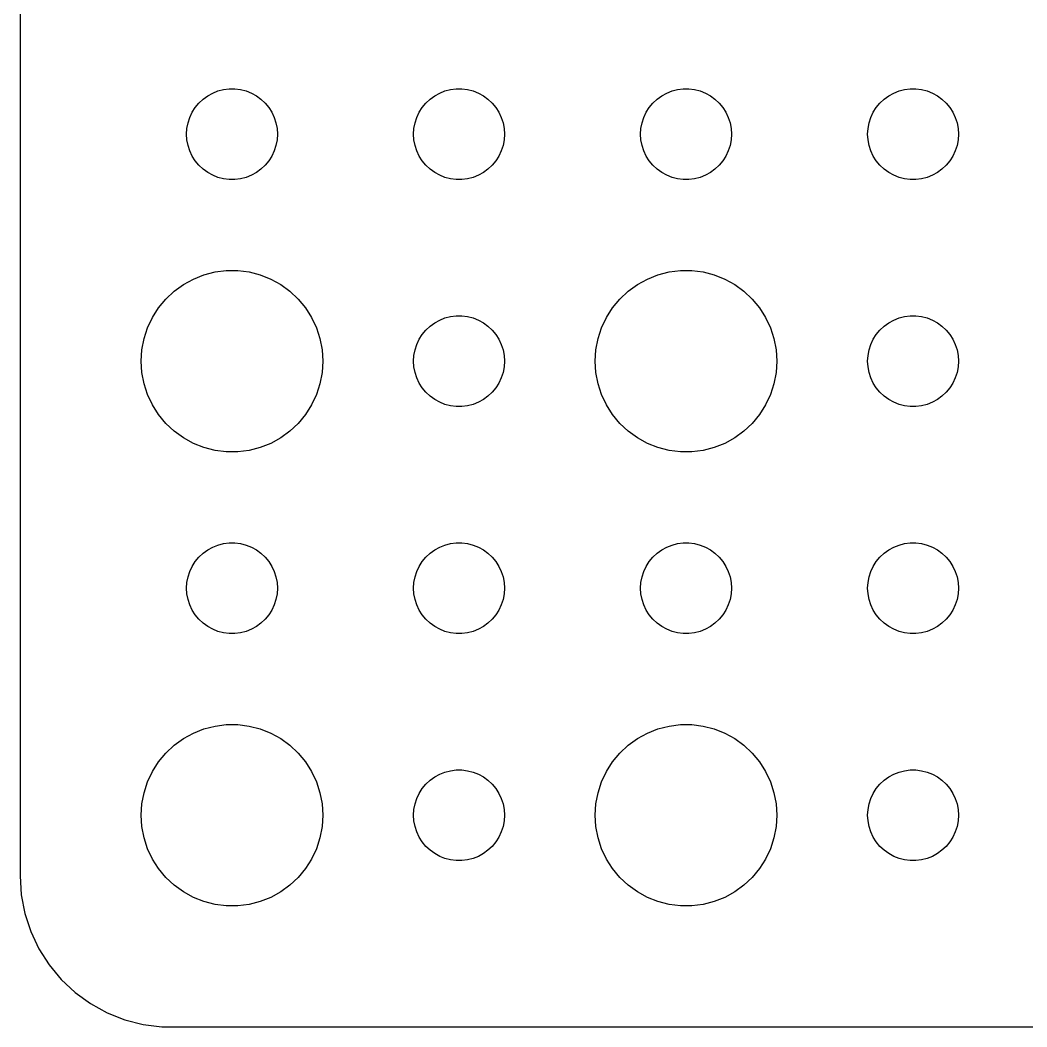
# Model space of a CAD drawing. Header units: metres. Extents: x -37 to 37, y 215 to 541.
# Drawn here: x -37 to -3.74, y 383.01 to 416.27 of the extents above; entities that cross this region are included whole.
import ezdxf

# ---------------------------------------------------------------- set-up
doc = ezdxf.new("R2010")
doc.units = ezdxf.units.M

msp = doc.modelspace()

# ---------------------------------------------------------------- linework, layer by layer
for p, q in [((-37, 452), (-37, 388)), ((-30.9561, 413.656), (-30.8037, 413.766)), ((-30.8037, 413.766), (-30.6387, 413.857)), ((-30.6387, 413.857), (-30.4635, 413.927)), ((-30.4635, 413.927), (-30.2811, 413.973)), ((-30.2811, 413.973), (-30.0942, 413.997)), ((-30.0942, 413.997), (-29.9058, 413.997)), ((-29.9058, 413.997), (-29.7189, 413.973)), ((-29.7189, 413.973), (-29.5365, 413.927)), ((-29.5365, 413.927), (-29.3613, 413.857)), ((-29.3613, 413.857), (-29.1963, 413.766)), ((-29.1963, 413.766), (-29.0439, 413.656)), ((-23.4561, 413.656), (-23.3037, 413.766)), ((-23.3037, 413.766), (-23.1387, 413.857)), ((-23.1387, 413.857), (-22.9635, 413.927)), ((-22.9635, 413.927), (-22.7811, 413.973)), ((-22.7811, 413.973), (-22.5942, 413.997)), ((-22.5942, 413.997), (-22.4058, 413.997)), ((-22.4058, 413.997), (-22.2189, 413.973)), ((-22.2189, 413.973), (-22.0365, 413.927)), ((-22.0365, 413.927), (-21.8613, 413.857)), ((-21.8613, 413.857), (-21.6963, 413.766)), ((-21.6963, 413.766), (-21.5439, 413.656)), ((-15.9561, 413.656), (-15.8037, 413.766)), ((-15.8037, 413.766), (-15.6387, 413.857)), ((-15.6387, 413.857), (-15.4635, 413.927)), ((-15.4635, 413.927), (-15.2811, 413.973)), ((-15.2811, 413.973), (-15.0942, 413.997)), ((-15.0942, 413.997), (-14.9058, 413.997)), ((-14.9058, 413.997), (-14.7189, 413.973)), ((-14.7189, 413.973), (-14.5365, 413.927)), ((-14.5365, 413.927), (-14.3613, 413.857)), ((-14.3613, 413.857), (-14.1963, 413.766)), ((-14.1963, 413.766), (-14.0439, 413.656)), ((-8.45613, 413.656), (-8.30373, 413.766)), ((-8.30373, 413.766), (-8.13866, 413.857)), ((-8.13866, 413.857), (-7.96352, 413.927)), ((-7.96352, 413.927), (-7.78107, 413.973)), ((-7.78107, 413.973), (-7.59418, 413.997)), ((-7.59418, 413.997), (-7.40581, 413.997)), ((-7.40581, 413.997), (-7.21892, 413.973)), ((-7.21892, 413.973), (-7.03647, 413.927)), ((-7.03647, 413.927), (-6.86133, 413.857)), ((-6.86133, 413.857), (-6.69626, 413.766)), ((-6.69626, 413.766), (-6.54385, 413.656)), ((-31.2135, 413.382), (-31.0934, 413.527)), ((-31.0934, 413.527), (-30.9561, 413.656)), ((-29.0439, 413.656), (-28.9065, 413.527)), ((-28.9065, 413.527), (-28.7865, 413.382)), ((-23.7135, 413.382), (-23.5934, 413.527)), ((-23.5934, 413.527), (-23.4561, 413.656)), ((-21.5439, 413.656), (-21.4065, 413.527)), ((-21.4065, 413.527), (-21.2865, 413.382)), ((-16.2135, 413.382), (-16.0934, 413.527)), ((-16.0934, 413.527), (-15.9561, 413.656)), ((-14.0439, 413.656), (-13.9065, 413.527)), ((-13.9065, 413.527), (-13.7865, 413.382)), ((-8.71352, 413.382), (-8.59344, 413.527)), ((-8.59344, 413.527), (-8.45613, 413.656)), ((-6.54385, 413.656), (-6.40654, 413.527)), ((-6.40654, 413.527), (-6.28647, 413.382)), ((-31.3947, 413.052), (-31.3145, 413.223)), ((-31.3145, 413.223), (-31.2135, 413.382)), ((-28.7865, 413.382), (-28.6855, 413.223)), ((-28.6855, 413.223), (-28.6053, 413.052)), ((-23.8947, 413.052), (-23.8145, 413.223)), ((-23.8145, 413.223), (-23.7135, 413.382)), ((-21.2865, 413.382), (-21.1855, 413.223)), ((-21.1855, 413.223), (-21.1053, 413.052)), ((-16.3947, 413.052), (-16.3145, 413.223)), ((-16.3145, 413.223), (-16.2135, 413.382)), ((-13.7865, 413.382), (-13.6855, 413.223)), ((-13.6855, 413.223), (-13.6053, 413.052)), ((-8.89465, 413.052), (-8.81445, 413.223)), ((-8.81445, 413.223), (-8.71352, 413.382)), ((-6.28647, 413.382), (-6.18553, 413.223)), ((-6.18553, 413.223), (-6.10533, 413.052)), ((-31.4882, 412.688), (-31.4529, 412.873)), ((-31.4529, 412.873), (-31.3947, 413.052)), ((-28.6053, 413.052), (-28.5471, 412.873)), ((-28.5471, 412.873), (-28.5118, 412.688)), ((-23.9882, 412.688), (-23.9529, 412.873)), ((-23.9529, 412.873), (-23.8947, 413.052)), ((-21.1053, 413.052), (-21.0471, 412.873)), ((-21.0471, 412.873), (-21.0118, 412.688)), ((-16.4882, 412.688), (-16.4529, 412.873)), ((-16.4529, 412.873), (-16.3947, 413.052)), ((-13.6053, 413.052), (-13.5471, 412.873)), ((-13.5471, 412.873), (-13.5118, 412.688)), ((-8.98816, 412.688), (-8.95287, 412.873)), ((-8.95287, 412.873), (-8.89465, 413.052)), ((-6.10533, 413.052), (-6.04712, 412.873)), ((-6.04712, 412.873), (-6.01183, 412.688)), ((-31.5, 412.5), (-31.4882, 412.688)), ((-31.4882, 412.312), (-31.5, 412.5)), ((-28.5118, 412.688), (-28.5, 412.5)), ((-28.5, 412.5), (-28.5118, 412.312)), ((-24, 412.5), (-23.9882, 412.688)), ((-23.9882, 412.312), (-24, 412.5)), ((-21.0118, 412.688), (-21, 412.5)), ((-21, 412.5), (-21.0118, 412.312)), ((-16.5, 412.5), (-16.4882, 412.688)), ((-16.4882, 412.312), (-16.5, 412.5)), ((-13.5118, 412.688), (-13.5, 412.5)), ((-13.5, 412.5), (-13.5118, 412.312)), ((-9, 412.5), (-8.98816, 412.688)), ((-8.98816, 412.312), (-9, 412.5)), ((-6.01183, 412.688), (-6, 412.5)), ((-6, 412.5), (-6.01183, 412.312)), ((-31.4529, 412.127), (-31.4882, 412.312)), ((-31.3947, 411.948), (-31.4529, 412.127)), ((-28.5471, 412.127), (-28.6053, 411.948)), ((-28.5118, 412.312), (-28.5471, 412.127)), ((-23.9529, 412.127), (-23.9882, 412.312)), ((-23.8947, 411.948), (-23.9529, 412.127)), ((-21.0471, 412.127), (-21.1053, 411.948)), ((-21.0118, 412.312), (-21.0471, 412.127)), ((-16.4529, 412.127), (-16.4882, 412.312)), ((-16.3947, 411.948), (-16.4529, 412.127)), ((-13.5471, 412.127), (-13.6053, 411.948)), ((-13.5118, 412.312), (-13.5471, 412.127)), ((-8.95287, 412.127), (-8.98816, 412.312)), ((-8.89465, 411.948), (-8.95287, 412.127)), ((-6.04712, 412.127), (-6.10533, 411.948)), ((-6.01183, 412.312), (-6.04712, 412.127)), ((-31.3145, 411.777), (-31.3947, 411.948)), ((-31.2135, 411.618), (-31.3145, 411.777)), ((-28.6855, 411.777), (-28.7865, 411.618)), ((-28.6053, 411.948), (-28.6855, 411.777)), ((-23.8145, 411.777), (-23.8947, 411.948)), ((-23.7135, 411.618), (-23.8145, 411.777)), ((-21.1855, 411.777), (-21.2865, 411.618)), ((-21.1053, 411.948), (-21.1855, 411.777)), ((-16.3145, 411.777), (-16.3947, 411.948)), ((-16.2135, 411.618), (-16.3145, 411.777)), ((-13.6855, 411.777), (-13.7865, 411.618)), ((-13.6053, 411.948), (-13.6855, 411.777)), ((-8.81445, 411.777), (-8.89465, 411.948)), ((-8.71352, 411.618), (-8.81445, 411.777)), ((-6.18553, 411.777), (-6.28647, 411.618)), ((-6.10533, 411.948), (-6.18553, 411.777)), ((-31.0934, 411.473), (-31.2135, 411.618)), ((-30.9561, 411.344), (-31.0934, 411.473)), ((-28.9065, 411.473), (-29.0439, 411.344)), ((-28.7865, 411.618), (-28.9065, 411.473)), ((-23.5934, 411.473), (-23.7135, 411.618)), ((-23.4561, 411.344), (-23.5934, 411.473)), ((-21.4065, 411.473), (-21.5439, 411.344)), ((-21.2865, 411.618), (-21.4065, 411.473)), ((-16.0934, 411.473), (-16.2135, 411.618)), ((-15.9561, 411.344), (-16.0934, 411.473)), ((-13.9065, 411.473), (-14.0439, 411.344)), ((-13.7865, 411.618), (-13.9065, 411.473)), ((-8.59344, 411.473), (-8.71352, 411.618)), ((-8.45613, 411.344), (-8.59344, 411.473)), ((-6.40654, 411.473), (-6.54385, 411.344)), ((-6.28647, 411.618), (-6.40654, 411.473)), ((-30.8037, 411.234), (-30.9561, 411.344)), ((-30.6387, 411.143), (-30.8037, 411.234)), ((-30.4635, 411.073), (-30.6387, 411.143)), ((-29.3613, 411.143), (-29.5365, 411.073)), ((-29.1963, 411.234), (-29.3613, 411.143)), ((-29.0439, 411.344), (-29.1963, 411.234)), ((-23.3037, 411.234), (-23.4561, 411.344)), ((-23.1387, 411.143), (-23.3037, 411.234)), ((-22.9635, 411.073), (-23.1387, 411.143)), ((-21.8613, 411.143), (-22.0365, 411.073)), ((-21.6963, 411.234), (-21.8613, 411.143)), ((-21.5439, 411.344), (-21.6963, 411.234)), ((-15.8037, 411.234), (-15.9561, 411.344)), ((-15.6387, 411.143), (-15.8037, 411.234)), ((-15.4635, 411.073), (-15.6387, 411.143)), ((-14.3613, 411.143), (-14.5365, 411.073)), ((-14.1963, 411.234), (-14.3613, 411.143)), ((-14.0439, 411.344), (-14.1963, 411.234)), ((-8.30373, 411.234), (-8.45613, 411.344)), ((-8.13866, 411.143), (-8.30373, 411.234)), ((-7.96352, 411.073), (-8.13866, 411.143)), ((-6.86133, 411.143), (-7.03647, 411.073)), ((-6.69626, 411.234), (-6.86133, 411.143)), ((-6.54385, 411.344), (-6.69626, 411.234)), ((-30.2811, 411.027), (-30.4635, 411.073)), ((-30.0942, 411.003), (-30.2811, 411.027)), ((-29.9058, 411.003), (-30.0942, 411.003)), ((-29.7189, 411.027), (-29.9058, 411.003)), ((-29.5365, 411.073), (-29.7189, 411.027)), ((-22.7811, 411.027), (-22.9635, 411.073)), ((-22.5942, 411.003), (-22.7811, 411.027)), ((-22.4058, 411.003), (-22.5942, 411.003)), ((-22.2189, 411.027), (-22.4058, 411.003)), ((-22.0365, 411.073), (-22.2189, 411.027)), ((-15.2811, 411.027), (-15.4635, 411.073)), ((-15.0942, 411.003), (-15.2811, 411.027)), ((-14.9058, 411.003), (-15.0942, 411.003)), ((-14.7189, 411.027), (-14.9058, 411.003)), ((-14.5365, 411.073), (-14.7189, 411.027)), ((-7.78107, 411.027), (-7.96352, 411.073)), ((-7.59418, 411.003), (-7.78107, 411.027)), ((-7.40581, 411.003), (-7.59418, 411.003)), ((-7.21892, 411.027), (-7.40581, 411.003)), ((-7.03647, 411.073), (-7.21892, 411.027)), ((-31.2773, 407.714), (-30.927, 407.853)), ((-30.927, 407.853), (-30.5621, 407.947)), ((-30.5621, 407.947), (-30.1884, 407.994)), ((-30.1884, 407.994), (-29.8116, 407.994)), ((-29.8116, 407.994), (-29.4379, 407.947)), ((-29.4379, 407.947), (-29.0729, 407.853)), ((-29.0729, 407.853), (-28.7227, 407.714)), ((-16.2773, 407.714), (-15.927, 407.853)), ((-15.927, 407.853), (-15.5621, 407.947)), ((-15.5621, 407.947), (-15.1884, 407.994)), ((-15.1884, 407.994), (-14.8116, 407.994)), ((-14.8116, 407.994), (-14.4379, 407.947)), ((-14.4379, 407.947), (-14.0729, 407.853)), ((-14.0729, 407.853), (-13.7227, 407.714)), ((-31.9123, 407.312), (-31.6075, 407.533)), ((-31.6075, 407.533), (-31.2773, 407.714)), ((-28.7227, 407.714), (-28.3925, 407.533)), ((-28.3925, 407.533), (-28.0877, 407.312)), ((-16.9123, 407.312), (-16.6075, 407.533)), ((-16.6075, 407.533), (-16.2773, 407.714)), ((-13.7227, 407.714), (-13.3925, 407.533)), ((-13.3925, 407.533), (-13.0877, 407.312)), ((-32.1869, 407.054), (-31.9123, 407.312)), ((-28.0877, 407.312), (-27.8131, 407.054)), ((-17.1869, 407.054), (-16.9123, 407.312)), ((-13.0877, 407.312), (-12.8131, 407.054)), ((-32.427, 406.763), (-32.1869, 407.054)), ((-27.8131, 407.054), (-27.5729, 406.763)), ((-17.427, 406.763), (-17.1869, 407.054)), ((-12.8131, 407.054), (-12.5729, 406.763)), ((-32.7893, 406.104), (-32.6289, 406.445)), ((-32.6289, 406.445), (-32.427, 406.763)), ((-27.5729, 406.763), (-27.3711, 406.445)), ((-27.3711, 406.445), (-27.2107, 406.104)), ((-22.9635, 406.427), (-22.7811, 406.473)), ((-22.7811, 406.473), (-22.5942, 406.497)), ((-22.5942, 406.497), (-22.4058, 406.497)), ((-22.4058, 406.497), (-22.2189, 406.473)), ((-22.2189, 406.473), (-22.0365, 406.427)), ((-17.7893, 406.104), (-17.6289, 406.445)), ((-17.6289, 406.445), (-17.427, 406.763)), ((-12.5729, 406.763), (-12.3711, 406.445)), ((-12.3711, 406.445), (-12.2107, 406.104)), ((-7.96352, 406.427), (-7.78107, 406.473)), ((-7.78107, 406.473), (-7.59418, 406.497)), ((-7.59418, 406.497), (-7.40581, 406.497)), ((-7.40581, 406.497), (-7.21892, 406.473)), ((-7.21892, 406.473), (-7.03647, 406.427)), ((-23.5934, 406.027), (-23.4561, 406.156)), ((-23.4561, 406.156), (-23.3037, 406.266)), ((-23.3037, 406.266), (-23.1387, 406.357)), ((-23.1387, 406.357), (-22.9635, 406.427)), ((-22.0365, 406.427), (-21.8613, 406.357)), ((-21.8613, 406.357), (-21.6963, 406.266)), ((-21.6963, 406.266), (-21.5439, 406.156)), ((-21.5439, 406.156), (-21.4065, 406.027)), ((-8.59344, 406.027), (-8.45613, 406.156)), ((-8.45613, 406.156), (-8.30373, 406.266)), ((-8.30373, 406.266), (-8.13866, 406.357)), ((-8.13866, 406.357), (-7.96352, 406.427)), ((-7.03647, 406.427), (-6.86133, 406.357)), ((-6.86133, 406.357), (-6.69626, 406.266)), ((-6.69626, 406.266), (-6.54385, 406.156)), ((-6.54385, 406.156), (-6.40654, 406.027)), ((-32.9057, 405.746), (-32.7893, 406.104)), ((-27.2107, 406.104), (-27.0942, 405.746)), ((-23.8145, 405.723), (-23.7135, 405.882)), ((-23.7135, 405.882), (-23.5934, 406.027)), ((-21.4065, 406.027), (-21.2865, 405.882)), ((-21.2865, 405.882), (-21.1855, 405.723)), ((-17.9057, 405.746), (-17.7893, 406.104)), ((-12.2107, 406.104), (-12.0942, 405.746)), ((-8.81445, 405.723), (-8.71352, 405.882)), ((-8.71352, 405.882), (-8.59344, 406.027)), ((-6.40654, 406.027), (-6.28647, 405.882)), ((-6.28647, 405.882), (-6.18553, 405.723)), ((-32.9763, 405.376), (-32.9057, 405.746)), ((-27.0942, 405.746), (-27.0237, 405.376)), ((-23.9529, 405.373), (-23.8947, 405.552)), ((-23.8947, 405.552), (-23.8145, 405.723)), ((-21.1855, 405.723), (-21.1053, 405.552)), ((-21.1053, 405.552), (-21.0471, 405.373)), ((-17.9763, 405.376), (-17.9057, 405.746)), ((-12.0942, 405.746), (-12.0237, 405.376)), ((-8.95287, 405.373), (-8.89465, 405.552)), ((-8.89465, 405.552), (-8.81445, 405.723)), ((-6.18553, 405.723), (-6.10533, 405.552)), ((-6.10533, 405.552), (-6.04712, 405.373)), ((-33, 405), (-32.9763, 405.376)), ((-27.0237, 405.376), (-27, 405)), ((-24, 405), (-23.9882, 405.188)), ((-23.9882, 405.188), (-23.9529, 405.373)), ((-21.0471, 405.373), (-21.0118, 405.188)), ((-21.0118, 405.188), (-21, 405)), ((-18, 405), (-17.9763, 405.376)), ((-12.0237, 405.376), (-12, 405)), ((-9, 405), (-8.98816, 405.188)), ((-8.98816, 405.188), (-8.95287, 405.373)), ((-6.04712, 405.373), (-6.01183, 405.188)), ((-6.01183, 405.188), (-6, 405)), ((-32.9763, 404.624), (-33, 405)), ((-27, 405), (-27.0237, 404.624)), ((-23.9882, 404.812), (-24, 405)), ((-23.9529, 404.627), (-23.9882, 404.812)), ((-21.0118, 404.812), (-21.0471, 404.627)), ((-21, 405), (-21.0118, 404.812)), ((-17.9763, 404.624), (-18, 405)), ((-12, 405), (-12.0237, 404.624)), ((-8.98816, 404.812), (-9, 405)), ((-8.95287, 404.627), (-8.98816, 404.812)), ((-6.01183, 404.812), (-6.04712, 404.627)), ((-6, 405), (-6.01183, 404.812)), ((-32.9057, 404.254), (-32.9763, 404.624)), ((-27.0237, 404.624), (-27.0942, 404.254)), ((-23.8947, 404.448), (-23.9529, 404.627)), ((-23.8145, 404.277), (-23.8947, 404.448)), ((-21.1053, 404.448), (-21.1855, 404.277)), ((-21.0471, 404.627), (-21.1053, 404.448)), ((-17.9057, 404.254), (-17.9763, 404.624)), ((-12.0237, 404.624), (-12.0942, 404.254)), ((-8.89465, 404.448), (-8.95287, 404.627)), ((-8.81445, 404.277), (-8.89465, 404.448)), ((-6.10533, 404.448), (-6.18553, 404.277)), ((-6.04712, 404.627), (-6.10533, 404.448)), ((-32.7893, 403.896), (-32.9057, 404.254)), ((-27.0942, 404.254), (-27.2107, 403.896)), ((-23.7135, 404.118), (-23.8145, 404.277)), ((-23.5934, 403.973), (-23.7135, 404.118)), ((-21.2865, 404.118), (-21.4065, 403.973)), ((-21.1855, 404.277), (-21.2865, 404.118)), ((-17.7893, 403.896), (-17.9057, 404.254)), ((-12.0942, 404.254), (-12.2107, 403.896)), ((-8.71352, 404.118), (-8.81445, 404.277)), ((-8.59344, 403.973), (-8.71352, 404.118)), ((-6.28647, 404.118), (-6.40654, 403.973)), ((-6.18553, 404.277), (-6.28647, 404.118)), ((-32.6289, 403.555), (-32.7893, 403.896)), ((-27.2107, 403.896), (-27.3711, 403.555)), ((-23.4561, 403.844), (-23.5934, 403.973)), ((-23.3037, 403.734), (-23.4561, 403.844)), ((-21.5439, 403.844), (-21.6963, 403.734)), ((-21.4065, 403.973), (-21.5439, 403.844)), ((-17.6289, 403.555), (-17.7893, 403.896)), ((-12.2107, 403.896), (-12.3711, 403.555)), ((-8.45613, 403.844), (-8.59344, 403.973)), ((-8.30373, 403.734), (-8.45613, 403.844)), ((-6.54385, 403.844), (-6.69626, 403.734)), ((-6.40654, 403.973), (-6.54385, 403.844)), ((-32.427, 403.237), (-32.6289, 403.555)), ((-27.3711, 403.555), (-27.5729, 403.237)), ((-23.1387, 403.643), (-23.3037, 403.734)), ((-22.9635, 403.573), (-23.1387, 403.643)), ((-22.7811, 403.527), (-22.9635, 403.573)), ((-22.5942, 403.503), (-22.7811, 403.527)), ((-22.4058, 403.503), (-22.5942, 403.503)), ((-22.2189, 403.527), (-22.4058, 403.503)), ((-22.0365, 403.573), (-22.2189, 403.527)), ((-21.8613, 403.643), (-22.0365, 403.573)), ((-21.6963, 403.734), (-21.8613, 403.643)), ((-17.427, 403.237), (-17.6289, 403.555)), ((-12.3711, 403.555), (-12.5729, 403.237)), ((-8.13866, 403.643), (-8.30373, 403.734)), ((-7.96352, 403.573), (-8.13866, 403.643)), ((-7.78107, 403.527), (-7.96352, 403.573)), ((-7.59418, 403.503), (-7.78107, 403.527)), ((-7.40581, 403.503), (-7.59418, 403.503)), ((-7.21892, 403.527), (-7.40581, 403.503)), ((-7.03647, 403.573), (-7.21892, 403.527)), ((-6.86133, 403.643), (-7.03647, 403.573)), ((-6.69626, 403.734), (-6.86133, 403.643)), ((-32.1869, 402.946), (-32.427, 403.237)), ((-27.5729, 403.237), (-27.8131, 402.946)), ((-17.1869, 402.946), (-17.427, 403.237)), ((-12.5729, 403.237), (-12.8131, 402.946)), ((-31.9123, 402.688), (-32.1869, 402.946)), ((-27.8131, 402.946), (-28.0877, 402.688)), ((-16.9123, 402.688), (-17.1869, 402.946)), ((-12.8131, 402.946), (-13.0877, 402.688)), ((-31.6075, 402.467), (-31.9123, 402.688)), ((-31.2773, 402.286), (-31.6075, 402.467)), ((-28.3925, 402.467), (-28.7227, 402.286)), ((-28.0877, 402.688), (-28.3925, 402.467)), ((-16.6075, 402.467), (-16.9123, 402.688)), ((-16.2773, 402.286), (-16.6075, 402.467)), ((-13.3925, 402.467), (-13.7227, 402.286)), ((-13.0877, 402.688), (-13.3925, 402.467)), ((-30.927, 402.147), (-31.2773, 402.286)), ((-30.5621, 402.053), (-30.927, 402.147)), ((-29.0729, 402.147), (-29.4379, 402.053)), ((-28.7227, 402.286), (-29.0729, 402.147)), ((-15.927, 402.147), (-16.2773, 402.286)), ((-15.5621, 402.053), (-15.927, 402.147)), ((-14.0729, 402.147), (-14.4379, 402.053)), ((-13.7227, 402.286), (-14.0729, 402.147)), ((-30.1884, 402.006), (-30.5621, 402.053)), ((-29.8116, 402.006), (-30.1884, 402.006)), ((-29.4379, 402.053), (-29.8116, 402.006)), ((-15.1884, 402.006), (-15.5621, 402.053)), ((-14.8116, 402.006), (-15.1884, 402.006)), ((-14.4379, 402.053), (-14.8116, 402.006)), ((-30.8037, 398.766), (-30.6387, 398.857)), ((-30.6387, 398.857), (-30.4635, 398.927)), ((-30.4635, 398.927), (-30.2811, 398.973)), ((-30.2811, 398.973), (-30.0942, 398.997)), ((-30.0942, 398.997), (-29.9058, 398.997)), ((-29.9058, 398.997), (-29.7189, 398.973)), ((-29.7189, 398.973), (-29.5365, 398.927)), ((-29.5365, 398.927), (-29.3613, 398.857)), ((-29.3613, 398.857), (-29.1963, 398.766)), ((-23.3037, 398.766), (-23.1387, 398.857)), ((-23.1387, 398.857), (-22.9635, 398.927)), ((-22.9635, 398.927), (-22.7811, 398.973)), ((-22.7811, 398.973), (-22.5942, 398.997)), ((-22.5942, 398.997), (-22.4058, 398.997)), ((-22.4058, 398.997), (-22.2189, 398.973)), ((-22.2189, 398.973), (-22.0365, 398.927)), ((-22.0365, 398.927), (-21.8613, 398.857)), ((-21.8613, 398.857), (-21.6963, 398.766)), ((-15.8037, 398.766), (-15.6387, 398.857)), ((-15.6387, 398.857), (-15.4635, 398.927)), ((-15.4635, 398.927), (-15.2811, 398.973)), ((-15.2811, 398.973), (-15.0942, 398.997)), ((-15.0942, 398.997), (-14.9058, 398.997)), ((-14.9058, 398.997), (-14.7189, 398.973)), ((-14.7189, 398.973), (-14.5365, 398.927)), ((-14.5365, 398.927), (-14.3613, 398.857)), ((-14.3613, 398.857), (-14.1963, 398.766)), ((-8.30373, 398.766), (-8.13866, 398.857)), ((-8.13866, 398.857), (-7.96352, 398.927)), ((-7.96352, 398.927), (-7.78107, 398.973)), ((-7.78107, 398.973), (-7.59418, 398.997)), ((-7.59418, 398.997), (-7.40581, 398.997)), ((-7.40581, 398.997), (-7.21892, 398.973)), ((-7.21892, 398.973), (-7.03647, 398.927)), ((-7.03647, 398.927), (-6.86133, 398.857)), ((-6.86133, 398.857), (-6.69626, 398.766)), ((-31.2135, 398.382), (-31.0934, 398.527)), ((-31.0934, 398.527), (-30.9561, 398.656)), ((-30.9561, 398.656), (-30.8037, 398.766)), ((-29.1963, 398.766), (-29.0439, 398.656)), ((-29.0439, 398.656), (-28.9065, 398.527)), ((-28.9065, 398.527), (-28.7865, 398.382)), ((-23.7135, 398.382), (-23.5934, 398.527)), ((-23.5934, 398.527), (-23.4561, 398.656)), ((-23.4561, 398.656), (-23.3037, 398.766)), ((-21.6963, 398.766), (-21.5439, 398.656)), ((-21.5439, 398.656), (-21.4065, 398.527)), ((-21.4065, 398.527), (-21.2865, 398.382)), ((-16.2135, 398.382), (-16.0934, 398.527)), ((-16.0934, 398.527), (-15.9561, 398.656)), ((-15.9561, 398.656), (-15.8037, 398.766)), ((-14.1963, 398.766), (-14.0439, 398.656)), ((-14.0439, 398.656), (-13.9065, 398.527)), ((-13.9065, 398.527), (-13.7865, 398.382)), ((-8.71352, 398.382), (-8.59344, 398.527)), ((-8.59344, 398.527), (-8.45613, 398.656)), ((-8.45613, 398.656), (-8.30373, 398.766)), ((-6.69626, 398.766), (-6.54385, 398.656)), ((-6.54385, 398.656), (-6.40654, 398.527)), ((-6.40654, 398.527), (-6.28647, 398.382)), ((-31.3947, 398.052), (-31.3145, 398.223)), ((-31.3145, 398.223), (-31.2135, 398.382)), ((-28.7865, 398.382), (-28.6855, 398.223)), ((-28.6855, 398.223), (-28.6053, 398.052)), ((-23.8947, 398.052), (-23.8145, 398.223)), ((-23.8145, 398.223), (-23.7135, 398.382)), ((-21.2865, 398.382), (-21.1855, 398.223)), ((-21.1855, 398.223), (-21.1053, 398.052)), ((-16.3947, 398.052), (-16.3145, 398.223)), ((-16.3145, 398.223), (-16.2135, 398.382)), ((-13.7865, 398.382), (-13.6855, 398.223)), ((-13.6855, 398.223), (-13.6053, 398.052)), ((-8.89465, 398.052), (-8.81445, 398.223)), ((-8.81445, 398.223), (-8.71352, 398.382)), ((-6.28647, 398.382), (-6.18553, 398.223)), ((-6.18553, 398.223), (-6.10533, 398.052)), ((-31.4882, 397.688), (-31.4529, 397.873)), ((-31.4529, 397.873), (-31.3947, 398.052)), ((-28.6053, 398.052), (-28.5471, 397.873)), ((-28.5471, 397.873), (-28.5118, 397.688)), ((-23.9882, 397.688), (-23.9529, 397.873)), ((-23.9529, 397.873), (-23.8947, 398.052)), ((-21.1053, 398.052), (-21.0471, 397.873)), ((-21.0471, 397.873), (-21.0118, 397.688)), ((-16.4882, 397.688), (-16.4529, 397.873)), ((-16.4529, 397.873), (-16.3947, 398.052)), ((-13.6053, 398.052), (-13.5471, 397.873)), ((-13.5471, 397.873), (-13.5118, 397.688)), ((-8.98816, 397.688), (-8.95287, 397.873)), ((-8.95287, 397.873), (-8.89465, 398.052)), ((-6.10533, 398.052), (-6.04712, 397.873)), ((-6.04712, 397.873), (-6.01183, 397.688)), ((-31.5, 397.5), (-31.4882, 397.688)), ((-31.4882, 397.312), (-31.5, 397.5)), ((-28.5118, 397.688), (-28.5, 397.5)), ((-28.5, 397.5), (-28.5118, 397.312)), ((-24, 397.5), (-23.9882, 397.688)), ((-23.9882, 397.312), (-24, 397.5)), ((-21.0118, 397.688), (-21, 397.5)), ((-21, 397.5), (-21.0118, 397.312)), ((-16.5, 397.5), (-16.4882, 397.688)), ((-16.4882, 397.312), (-16.5, 397.5)), ((-13.5118, 397.688), (-13.5, 397.5)), ((-13.5, 397.5), (-13.5118, 397.312)), ((-9, 397.5), (-8.98816, 397.688)), ((-8.98816, 397.312), (-9, 397.5)), ((-6.01183, 397.688), (-6, 397.5)), ((-6, 397.5), (-6.01183, 397.312)), ((-31.4529, 397.127), (-31.4882, 397.312)), ((-31.3947, 396.948), (-31.4529, 397.127)), ((-28.5471, 397.127), (-28.6053, 396.948)), ((-28.5118, 397.312), (-28.5471, 397.127)), ((-23.9529, 397.127), (-23.9882, 397.312)), ((-23.8947, 396.948), (-23.9529, 397.127)), ((-21.0471, 397.127), (-21.1053, 396.948)), ((-21.0118, 397.312), (-21.0471, 397.127)), ((-16.4529, 397.127), (-16.4882, 397.312)), ((-16.3947, 396.948), (-16.4529, 397.127)), ((-13.5471, 397.127), (-13.6053, 396.948)), ((-13.5118, 397.312), (-13.5471, 397.127)), ((-8.95287, 397.127), (-8.98816, 397.312)), ((-8.89465, 396.948), (-8.95287, 397.127)), ((-6.04712, 397.127), (-6.10533, 396.948)), ((-6.01183, 397.312), (-6.04712, 397.127)), ((-31.3145, 396.777), (-31.3947, 396.948)), ((-28.6053, 396.948), (-28.6855, 396.777)), ((-23.8145, 396.777), (-23.8947, 396.948)), ((-21.1053, 396.948), (-21.1855, 396.777)), ((-16.3145, 396.777), (-16.3947, 396.948)), ((-13.6053, 396.948), (-13.6855, 396.777)), ((-8.81445, 396.777), (-8.89465, 396.948)), ((-6.10533, 396.948), (-6.18553, 396.777)), ((-31.2135, 396.618), (-31.3145, 396.777)), ((-31.0934, 396.473), (-31.2135, 396.618)), ((-30.9561, 396.344), (-31.0934, 396.473)), ((-28.9065, 396.473), (-29.0439, 396.344)), ((-28.7865, 396.618), (-28.9065, 396.473)), ((-28.6855, 396.777), (-28.7865, 396.618)), ((-23.7135, 396.618), (-23.8145, 396.777)), ((-23.5934, 396.473), (-23.7135, 396.618)), ((-23.4561, 396.344), (-23.5934, 396.473)), ((-21.4065, 396.473), (-21.5439, 396.344)), ((-21.2865, 396.618), (-21.4065, 396.473)), ((-21.1855, 396.777), (-21.2865, 396.618)), ((-16.2135, 396.618), (-16.3145, 396.777)), ((-16.0934, 396.473), (-16.2135, 396.618)), ((-15.9561, 396.344), (-16.0934, 396.473)), ((-13.9065, 396.473), (-14.0439, 396.344)), ((-13.7865, 396.618), (-13.9065, 396.473)), ((-13.6855, 396.777), (-13.7865, 396.618)), ((-8.71352, 396.618), (-8.81445, 396.777)), ((-8.59344, 396.473), (-8.71352, 396.618)), ((-8.45613, 396.344), (-8.59344, 396.473)), ((-6.40654, 396.473), (-6.54385, 396.344)), ((-6.28647, 396.618), (-6.40654, 396.473)), ((-6.18553, 396.777), (-6.28647, 396.618)), ((-30.8037, 396.234), (-30.9561, 396.344)), ((-30.6387, 396.143), (-30.8037, 396.234)), ((-30.4635, 396.073), (-30.6387, 396.143)), ((-29.3613, 396.143), (-29.5365, 396.073)), ((-29.1963, 396.234), (-29.3613, 396.143)), ((-29.0439, 396.344), (-29.1963, 396.234)), ((-23.3037, 396.234), (-23.4561, 396.344)), ((-23.1387, 396.143), (-23.3037, 396.234)), ((-22.9635, 396.073), (-23.1387, 396.143)), ((-21.8613, 396.143), (-22.0365, 396.073)), ((-21.6963, 396.234), (-21.8613, 396.143)), ((-21.5439, 396.344), (-21.6963, 396.234)), ((-15.8037, 396.234), (-15.9561, 396.344)), ((-15.6387, 396.143), (-15.8037, 396.234)), ((-15.4635, 396.073), (-15.6387, 396.143)), ((-14.3613, 396.143), (-14.5365, 396.073)), ((-14.1963, 396.234), (-14.3613, 396.143)), ((-14.0439, 396.344), (-14.1963, 396.234)), ((-8.30373, 396.234), (-8.45613, 396.344)), ((-8.13866, 396.143), (-8.30373, 396.234)), ((-7.96352, 396.073), (-8.13866, 396.143)), ((-6.86133, 396.143), (-7.03647, 396.073)), ((-6.69626, 396.234), (-6.86133, 396.143)), ((-6.54385, 396.344), (-6.69626, 396.234)), ((-30.2811, 396.027), (-30.4635, 396.073)), ((-30.0942, 396.003), (-30.2811, 396.027)), ((-29.9058, 396.003), (-30.0942, 396.003)), ((-29.7189, 396.027), (-29.9058, 396.003)), ((-29.5365, 396.073), (-29.7189, 396.027)), ((-22.7811, 396.027), (-22.9635, 396.073)), ((-22.5942, 396.003), (-22.7811, 396.027)), ((-22.4058, 396.003), (-22.5942, 396.003)), ((-22.2189, 396.027), (-22.4058, 396.003)), ((-22.0365, 396.073), (-22.2189, 396.027)), ((-15.2811, 396.027), (-15.4635, 396.073)), ((-15.0942, 396.003), (-15.2811, 396.027)), ((-14.9058, 396.003), (-15.0942, 396.003)), ((-14.7189, 396.027), (-14.9058, 396.003)), ((-14.5365, 396.073), (-14.7189, 396.027)), ((-7.78107, 396.027), (-7.96352, 396.073)), ((-7.59418, 396.003), (-7.78107, 396.027)), ((-7.40581, 396.003), (-7.59418, 396.003)), ((-7.21892, 396.027), (-7.40581, 396.003)), ((-7.03647, 396.073), (-7.21892, 396.027)), ((-31.2773, 392.714), (-30.927, 392.853)), ((-30.927, 392.853), (-30.5621, 392.947)), ((-30.5621, 392.947), (-30.1884, 392.994)), ((-30.1884, 392.994), (-29.8116, 392.994)), ((-29.8116, 392.994), (-29.4379, 392.947)), ((-29.4379, 392.947), (-29.0729, 392.853)), ((-29.0729, 392.853), (-28.7227, 392.714)), ((-16.2773, 392.714), (-15.927, 392.853)), ((-15.927, 392.853), (-15.5621, 392.947)), ((-15.5621, 392.947), (-15.1884, 392.994)), ((-15.1884, 392.994), (-14.8116, 392.994)), ((-14.8116, 392.994), (-14.4379, 392.947)), ((-14.4379, 392.947), (-14.0729, 392.853)), ((-14.0729, 392.853), (-13.7227, 392.714)), ((-31.9123, 392.312), (-31.6075, 392.533)), ((-31.6075, 392.533), (-31.2773, 392.714)), ((-28.7227, 392.714), (-28.3925, 392.533)), ((-28.3925, 392.533), (-28.0877, 392.312)), ((-16.9123, 392.312), (-16.6075, 392.533)), ((-16.6075, 392.533), (-16.2773, 392.714)), ((-13.7227, 392.714), (-13.3925, 392.533)), ((-13.3925, 392.533), (-13.0877, 392.312)), ((-32.1869, 392.054), (-31.9123, 392.312)), ((-28.0877, 392.312), (-27.8131, 392.054)), ((-17.1869, 392.054), (-16.9123, 392.312)), ((-13.0877, 392.312), (-12.8131, 392.054)), ((-32.427, 391.763), (-32.1869, 392.054)), ((-27.8131, 392.054), (-27.5729, 391.763)), ((-17.427, 391.763), (-17.1869, 392.054)), ((-12.8131, 392.054), (-12.5729, 391.763)), ((-32.6289, 391.445), (-32.427, 391.763)), ((-27.5729, 391.763), (-27.3711, 391.445)), ((-22.9635, 391.427), (-22.7811, 391.473)), ((-22.7811, 391.473), (-22.5942, 391.497)), ((-22.5942, 391.497), (-22.4058, 391.497)), ((-22.4058, 391.497), (-22.2189, 391.473)), ((-22.2189, 391.473), (-22.0365, 391.427)), ((-17.6289, 391.445), (-17.427, 391.763)), ((-12.5729, 391.763), (-12.3711, 391.445)), ((-7.96352, 391.427), (-7.78107, 391.473)), ((-7.78107, 391.473), (-7.59418, 391.497)), ((-7.59418, 391.497), (-7.40581, 391.497)), ((-7.40581, 391.497), (-7.21892, 391.473)), ((-7.21892, 391.473), (-7.03647, 391.427)), ((-32.7893, 391.104), (-32.6289, 391.445)), ((-27.3711, 391.445), (-27.2107, 391.104)), ((-23.5934, 391.027), (-23.4561, 391.156)), ((-23.4561, 391.156), (-23.3037, 391.266)), ((-23.3037, 391.266), (-23.1387, 391.357)), ((-23.1387, 391.357), (-22.9635, 391.427)), ((-22.0365, 391.427), (-21.8613, 391.357)), ((-21.8613, 391.357), (-21.6963, 391.266)), ((-21.6963, 391.266), (-21.5439, 391.156)), ((-21.5439, 391.156), (-21.4065, 391.027)), ((-17.7893, 391.104), (-17.6289, 391.445)), ((-12.3711, 391.445), (-12.2107, 391.104)), ((-8.59344, 391.027), (-8.45613, 391.156)), ((-8.45613, 391.156), (-8.30373, 391.266)), ((-8.30373, 391.266), (-8.13866, 391.357)), ((-8.13866, 391.357), (-7.96352, 391.427)), ((-7.03647, 391.427), (-6.86133, 391.357)), ((-6.86133, 391.357), (-6.69626, 391.266)), ((-6.69626, 391.266), (-6.54385, 391.156)), ((-6.54385, 391.156), (-6.40654, 391.027)), ((-32.9057, 390.746), (-32.7893, 391.104)), ((-27.2107, 391.104), (-27.0942, 390.746)), ((-23.8145, 390.723), (-23.7135, 390.882)), ((-23.7135, 390.882), (-23.5934, 391.027)), ((-21.4065, 391.027), (-21.2865, 390.882)), ((-21.2865, 390.882), (-21.1855, 390.723)), ((-17.9057, 390.746), (-17.7893, 391.104)), ((-12.2107, 391.104), (-12.0942, 390.746)), ((-8.81445, 390.723), (-8.71352, 390.882)), ((-8.71352, 390.882), (-8.59344, 391.027)), ((-6.40654, 391.027), (-6.28647, 390.882)), ((-6.28647, 390.882), (-6.18553, 390.723)), ((-32.9763, 390.376), (-32.9057, 390.746)), ((-27.0942, 390.746), (-27.0237, 390.376)), ((-23.9529, 390.373), (-23.8947, 390.552)), ((-23.8947, 390.552), (-23.8145, 390.723)), ((-21.1855, 390.723), (-21.1053, 390.552)), ((-21.1053, 390.552), (-21.0471, 390.373)), ((-17.9763, 390.376), (-17.9057, 390.746)), ((-12.0942, 390.746), (-12.0237, 390.376)), ((-8.95287, 390.373), (-8.89465, 390.552)), ((-8.89465, 390.552), (-8.81445, 390.723)), ((-6.18553, 390.723), (-6.10533, 390.552)), ((-6.10533, 390.552), (-6.04712, 390.373)), ((-33, 390), (-32.9763, 390.376)), ((-27.0237, 390.376), (-27, 390)), ((-24, 390), (-23.9882, 390.188)), ((-23.9882, 390.188), (-23.9529, 390.373)), ((-21.0471, 390.373), (-21.0118, 390.188)), ((-21.0118, 390.188), (-21, 390)), ((-18, 390), (-17.9763, 390.376)), ((-12.0237, 390.376), (-12, 390)), ((-9, 390), (-8.98816, 390.188)), ((-8.98816, 390.188), (-8.95287, 390.373)), ((-6.04712, 390.373), (-6.01183, 390.188)), ((-6.01183, 390.188), (-6, 390)), ((-32.9763, 389.624), (-33, 390)), ((-27, 390), (-27.0237, 389.624)), ((-23.9882, 389.812), (-24, 390)), ((-23.9529, 389.627), (-23.9882, 389.812)), ((-21.0118, 389.812), (-21.0471, 389.627)), ((-21, 390), (-21.0118, 389.812)), ((-17.9763, 389.624), (-18, 390)), ((-12, 390), (-12.0237, 389.624)), ((-8.98816, 389.812), (-9, 390)), ((-8.95287, 389.627), (-8.98816, 389.812)), ((-6.01183, 389.812), (-6.04712, 389.627)), ((-6, 390), (-6.01183, 389.812)), ((-32.9057, 389.254), (-32.9763, 389.624)), ((-27.0237, 389.624), (-27.0942, 389.254)), ((-23.8947, 389.448), (-23.9529, 389.627)), ((-21.0471, 389.627), (-21.1053, 389.448)), ((-17.9057, 389.254), (-17.9763, 389.624)), ((-12.0237, 389.624), (-12.0942, 389.254)), ((-8.89465, 389.448), (-8.95287, 389.627)), ((-6.04712, 389.627), (-6.10533, 389.448)), ((-32.7893, 388.896), (-32.9057, 389.254)), ((-27.0942, 389.254), (-27.2107, 388.896)), ((-23.8145, 389.277), (-23.8947, 389.448)), ((-23.7135, 389.118), (-23.8145, 389.277)), ((-21.1855, 389.277), (-21.2865, 389.118)), ((-21.1053, 389.448), (-21.1855, 389.277)), ((-17.7893, 388.896), (-17.9057, 389.254)), ((-12.0942, 389.254), (-12.2107, 388.896)), ((-8.81445, 389.277), (-8.89465, 389.448)), ((-8.71352, 389.118), (-8.81445, 389.277)), ((-6.18553, 389.277), (-6.28647, 389.118)), ((-6.10533, 389.448), (-6.18553, 389.277)), ((-32.6289, 388.555), (-32.7893, 388.896)), ((-27.2107, 388.896), (-27.3711, 388.555)), ((-23.5934, 388.973), (-23.7135, 389.118)), ((-23.4561, 388.844), (-23.5934, 388.973)), ((-23.3037, 388.734), (-23.4561, 388.844)), ((-21.5439, 388.844), (-21.6963, 388.734)), ((-21.4065, 388.973), (-21.5439, 388.844)), ((-21.2865, 389.118), (-21.4065, 388.973)), ((-17.6289, 388.555), (-17.7893, 388.896)), ((-12.2107, 388.896), (-12.3711, 388.555)), ((-8.59344, 388.973), (-8.71352, 389.118)), ((-8.45613, 388.844), (-8.59344, 388.973)), ((-8.30373, 388.734), (-8.45613, 388.844)), ((-6.54385, 388.844), (-6.69626, 388.734)), ((-6.40654, 388.973), (-6.54385, 388.844)), ((-6.28647, 389.118), (-6.40654, 388.973)), ((-32.427, 388.237), (-32.6289, 388.555)), ((-27.3711, 388.555), (-27.5729, 388.237)), ((-23.1387, 388.643), (-23.3037, 388.734)), ((-22.9635, 388.573), (-23.1387, 388.643)), ((-22.7811, 388.527), (-22.9635, 388.573)), ((-22.5942, 388.503), (-22.7811, 388.527)), ((-22.4058, 388.503), (-22.5942, 388.503)), ((-22.2189, 388.527), (-22.4058, 388.503)), ((-22.0365, 388.573), (-22.2189, 388.527)), ((-21.8613, 388.643), (-22.0365, 388.573)), ((-21.6963, 388.734), (-21.8613, 388.643)), ((-17.427, 388.237), (-17.6289, 388.555)), ((-12.3711, 388.555), (-12.5729, 388.237)), ((-8.13866, 388.643), (-8.30373, 388.734)), ((-7.96352, 388.573), (-8.13866, 388.643)), ((-7.78107, 388.527), (-7.96352, 388.573)), ((-7.59418, 388.503), (-7.78107, 388.527)), ((-7.40581, 388.503), (-7.59418, 388.503)), ((-7.21892, 388.527), (-7.40581, 388.503)), ((-7.03647, 388.573), (-7.21892, 388.527)), ((-6.86133, 388.643), (-7.03647, 388.573)), ((-6.69626, 388.734), (-6.86133, 388.643)), ((-32.1869, 387.946), (-32.427, 388.237)), ((-27.5729, 388.237), (-27.8131, 387.946)), ((-17.1869, 387.946), (-17.427, 388.237)), ((-12.5729, 388.237), (-12.8131, 387.946)), ((-37, 388), (-36.9606, 387.373)), ((-31.9123, 387.688), (-32.1869, 387.946)), ((-27.8131, 387.946), (-28.0877, 387.688)), ((-16.9123, 387.688), (-17.1869, 387.946)), ((-12.8131, 387.946), (-13.0877, 387.688)), ((-31.6075, 387.467), (-31.9123, 387.688)), ((-28.0877, 387.688), (-28.3925, 387.467)), ((-16.6075, 387.467), (-16.9123, 387.688)), ((-13.0877, 387.688), (-13.3925, 387.467)), ((-36.9606, 387.373), (-36.8429, 386.757)), ((-31.2773, 387.286), (-31.6075, 387.467)), ((-30.927, 387.147), (-31.2773, 387.286)), ((-30.5621, 387.053), (-30.927, 387.147)), ((-29.0729, 387.147), (-29.4379, 387.053)), ((-28.7227, 387.286), (-29.0729, 387.147)), ((-28.3925, 387.467), (-28.7227, 387.286)), ((-16.2773, 387.286), (-16.6075, 387.467)), ((-15.927, 387.147), (-16.2773, 387.286)), ((-15.5621, 387.053), (-15.927, 387.147)), ((-14.0729, 387.147), (-14.4379, 387.053)), ((-13.7227, 387.286), (-14.0729, 387.147)), ((-13.3925, 387.467), (-13.7227, 387.286)), ((-30.1884, 387.006), (-30.5621, 387.053)), ((-29.8116, 387.006), (-30.1884, 387.006)), ((-29.4379, 387.053), (-29.8116, 387.006)), ((-15.1884, 387.006), (-15.5621, 387.053)), ((-14.8116, 387.006), (-15.1884, 387.006)), ((-14.4379, 387.053), (-14.8116, 387.006)), ((-36.8429, 386.757), (-36.6489, 386.159)), ((-36.6489, 386.159), (-36.3815, 385.591)), ((-36.3815, 385.591), (-36.0451, 385.061)), ((-36.0451, 385.061), (-35.6448, 384.577)), ((-35.6448, 384.577), (-35.1871, 384.147)), ((-35.1871, 384.147), (-34.6791, 383.778)), ((-34.6791, 383.778), (-34.1289, 383.476)), ((-34.1289, 383.476), (-33.5451, 383.245)), ((-33.5451, 383.245), (-32.9369, 383.089)), ((-32.9369, 383.089), (-32.3139, 383.01)), ((-32.3139, 383.01), (32.3139, 383.01))]:
    msp.add_line(p, q)

doc.saveas('drawing.dxf')
